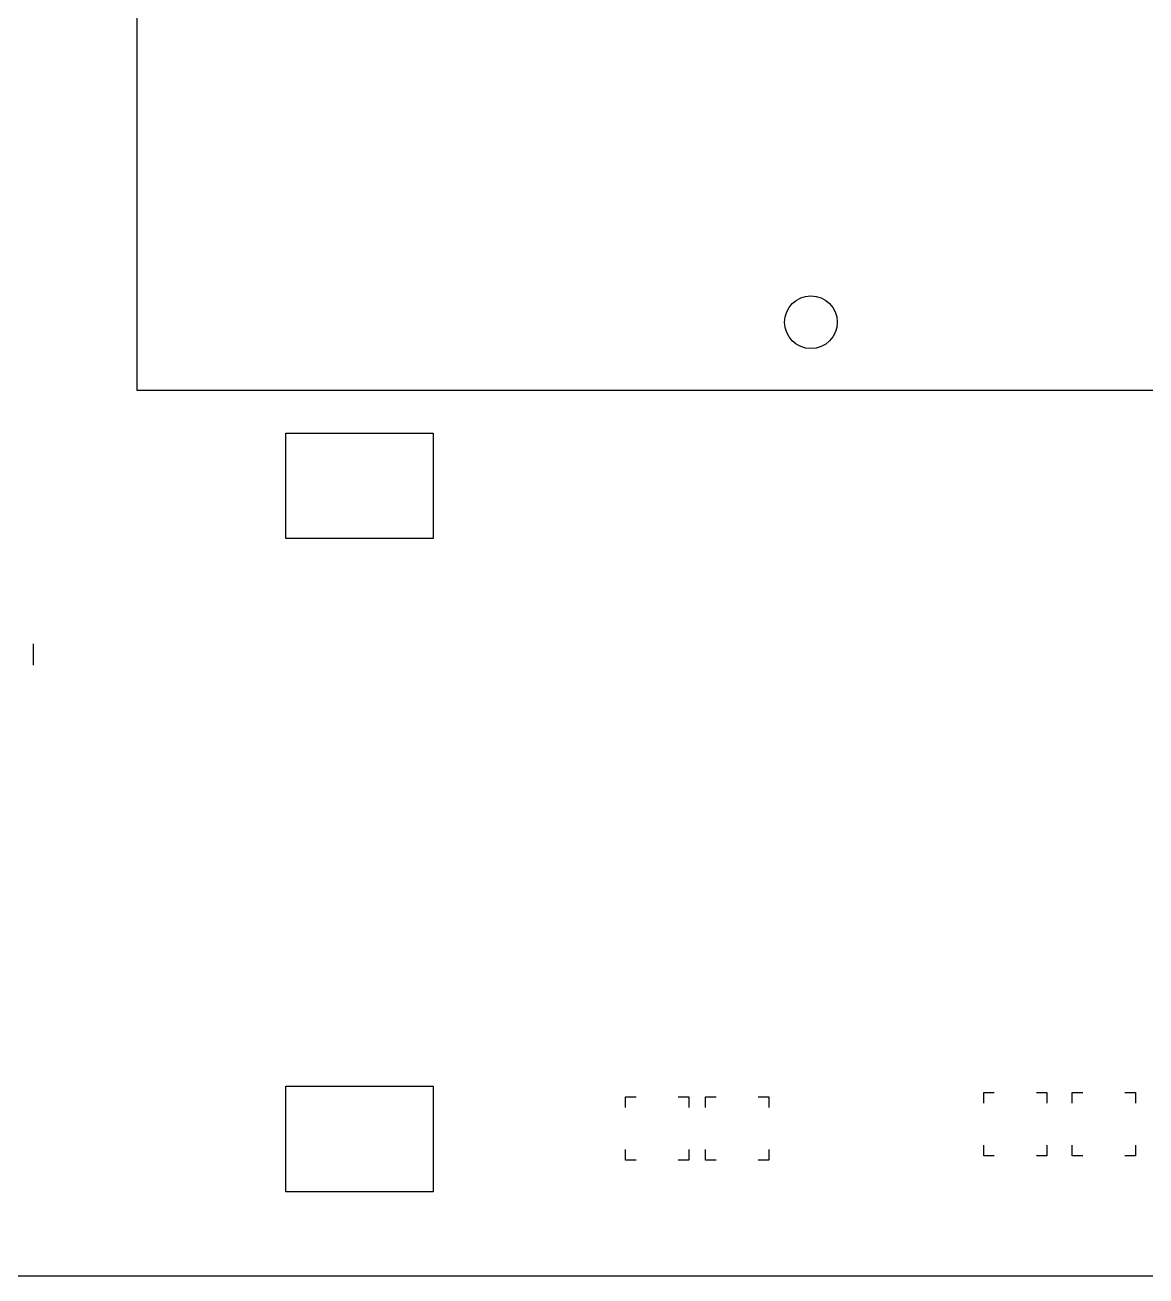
# Model space of a CAD drawing. Extents: x 0 to 11.5, y 0 to 11.2.
# Drawn here: x 2.64 to 5.3, y 0 to 2.968 of the extents above; entities that cross this region are included whole.
import ezdxf

# ---------------------------------------------------------------- set-up
doc = ezdxf.new("R2010")
doc.units = 0
for name, color, linetype in [('20', 53, 'CONTINUOUS'), ('21', 253, 'CONTINUOUS'), ('22', 253, 'CONTINUOUS')]:
    doc.layers.add(name, color=color, linetype=linetype)

msp = doc.modelspace()

# ---------------------------------------------------------------- linework, layer by layer
at = {"layer": '20'}
for p, q in [((3.258784, 1.750026), (3.258784, 2.000026)), ((3.258784, 2.000026), (3.608784, 2.000026)), ((3.608784, 2.000026), (3.608784, 1.750026)), ((3.608784, 1.750026), (3.258784, 1.750026)), ((3.258784, 0.200026), (3.258784, 0.450026)), ((3.258784, 0.450026), (3.608784, 0.450026)), ((3.608784, 0.450026), (3.608784, 0.200026)), ((3.608784, 0.200026), (3.258784, 0.200026)), ((0, 0), (11.21, 0))]:
    msp.add_line(p, q, dxfattribs=at)
msp.add_circle((4.505, 2.263), 0.0625, dxfattribs=at)
at = {"layer": '21'}
for p, q in [((2.6596, 1.4997), (2.6596, 1.4497)), ((4.065, 0.4), (4.065, 0.425)), ((4.065, 0.425), (4.09, 0.425)), ((4.19, 0.425), (4.215, 0.425)), ((4.215, 0.425), (4.215, 0.4)), ((4.255, 0.4), (4.255, 0.425)), ((4.255, 0.425), (4.28, 0.425)), ((4.38, 0.425), (4.405, 0.425)), ((4.405, 0.425), (4.405, 0.4)), ((4.915, 0.41), (4.915, 0.435)), ((4.915, 0.435), (4.94, 0.435)), ((5.04, 0.435), (5.065, 0.435)), ((5.065, 0.435), (5.065, 0.41)), ((5.125, 0.41), (5.125, 0.435)), ((5.125, 0.435), (5.15, 0.435)), ((5.25, 0.435), (5.275, 0.435)), ((5.275, 0.435), (5.275, 0.41)), ((4.065, 0.275), (4.065, 0.3)), ((4.215, 0.3), (4.215, 0.275)), ((4.255, 0.275), (4.255, 0.3)), ((4.405, 0.3), (4.405, 0.275)), ((4.915, 0.285), (4.915, 0.31)), ((5.065, 0.31), (5.065, 0.285)), ((5.125, 0.285), (5.125, 0.31)), ((5.275, 0.31), (5.275, 0.285)), ((4.09, 0.275), (4.065, 0.275)), ((4.215, 0.275), (4.19, 0.275)), ((4.28, 0.275), (4.255, 0.275)), ((4.405, 0.275), (4.38, 0.275)), ((4.94, 0.285), (4.915, 0.285)), ((5.065, 0.285), (5.04, 0.285)), ((5.15, 0.285), (5.125, 0.285)), ((5.275, 0.285), (5.25, 0.285))]:
    msp.add_line(p, q, dxfattribs=at)
at = {"layer": '22'}
for p, q in [((2.905, 9.11), (2.905, 2.102)), ((2.905, 2.102), (8.305, 2.102))]:
    msp.add_line(p, q, dxfattribs=at)

doc.saveas('drawing.dxf')
